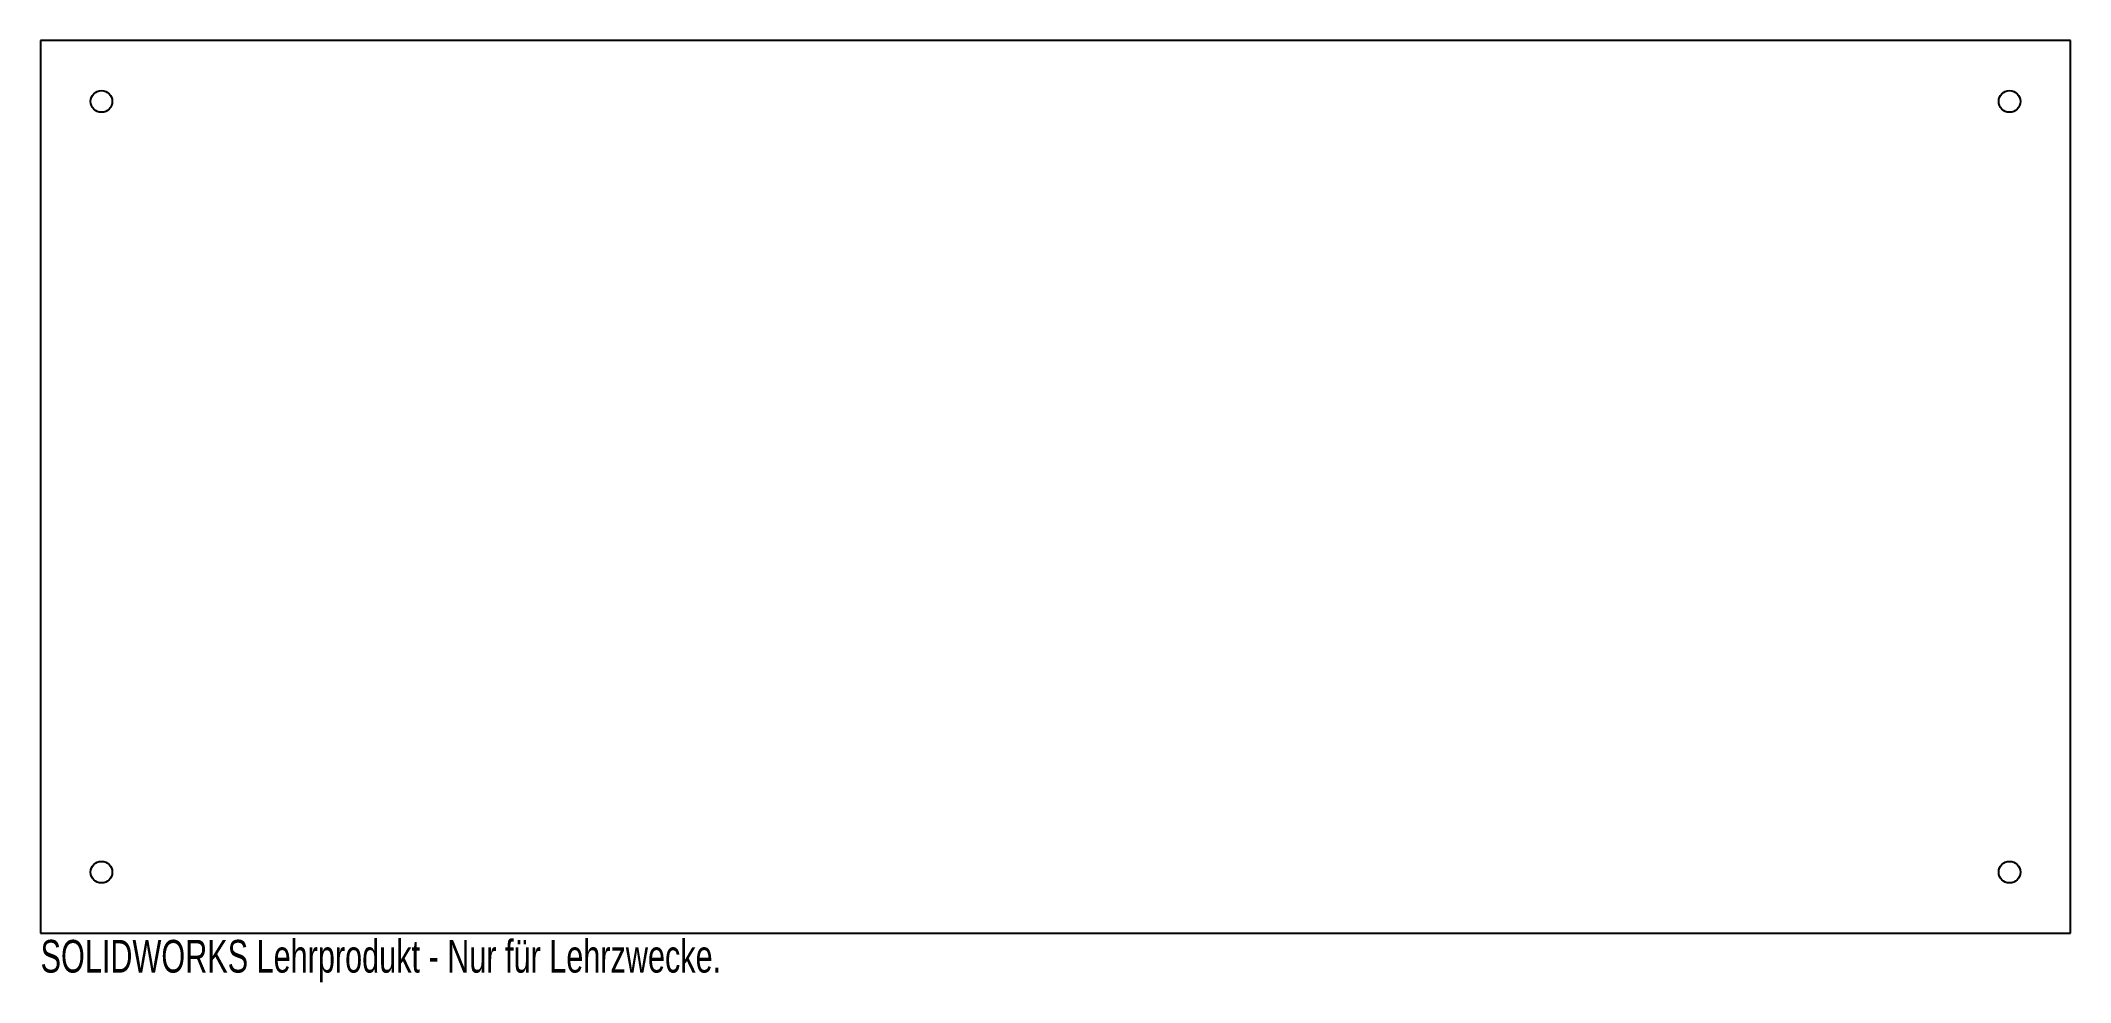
# Model space of a CAD drawing. Header units: millimetres. Extents: x 0 to 300, y -7 to 132.
import ezdxf

# ---------------------------------------------------------------- set-up
doc = ezdxf.new("R2010")
doc.units = ezdxf.units.MM
doc.styles.add('SLDTEXTSTYLE0', font='TXT', dxfattribs={"width": 0.7})

msp = doc.modelspace()

# ---------------------------------------------------------------- linework, layer by layer
at = {"color": 7, "linetype": 'Continuous', "lineweight": 25}
for p, q in [((300, 132), (0, 132)), ((0, 132), (0, 0)), ((300, 0), (300, 132)), ((0, 0), (300, 0))]:
    msp.add_line(p, q, dxfattribs=at)
for centre in [(9, 123), (291, 123), (9, 9), (291, 9)]:
    msp.add_circle(centre, 1.6, dxfattribs=at)

# ---------------------------------------------------------------- texts
at = {"color": 7, "linetype": 'Continuous', "insert": (0, -1.02), "char_height": 4.8336, "attachment_point": 1, "style": 'SLDTEXTSTYLE0'}
msp.add_mtext('SOLIDWORKS Lehrprodukt - Nur für Lehrzwecke.', dxfattribs=at)

doc.saveas('drawing.dxf')
